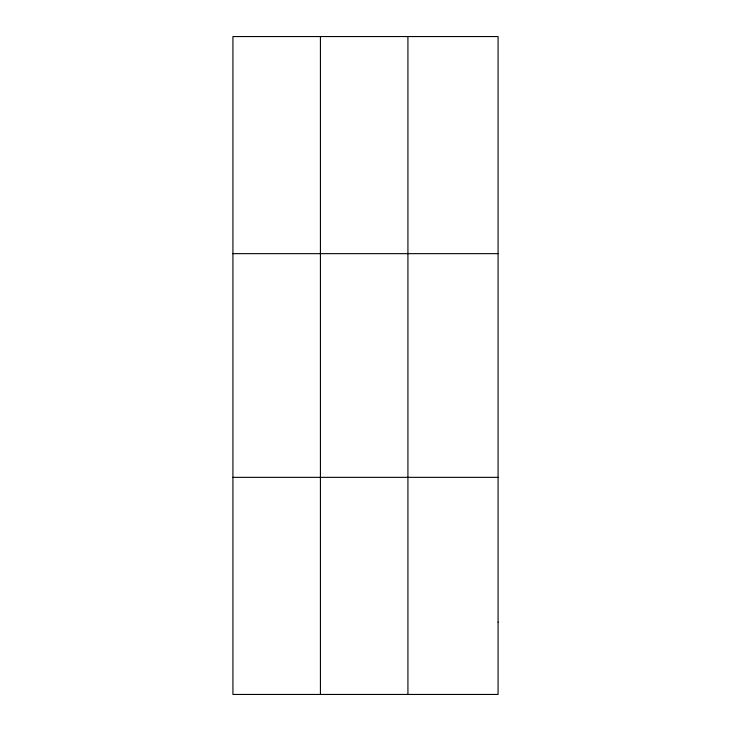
<?xml version="1.0" encoding="UTF-8"?>
<svg xmlns="http://www.w3.org/2000/svg" width="731" height="731" viewBox="0 0 731 731"><rect width="100%" height="100%" fill="white"/><g stroke="black" fill="none" stroke-linecap="round" stroke-linejoin="round"><path stroke-width="1.1" d="M320.425 36.55L320.425 694.45M407.925 36.55L407.925 694.45M232.924 253.657L498.076 253.657M232.924 477.343L498.076 477.343M498.076 622.081L498.076 694.45L232.924 694.45L232.924 36.55L498.076 36.55L498.076 622.081"/></g></svg>
